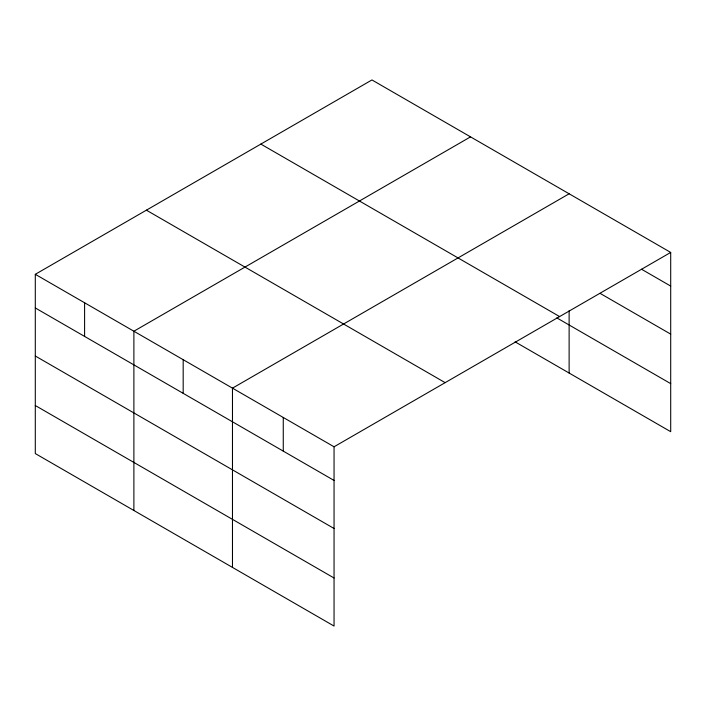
<?xml version="1.0" encoding="UTF-8"?>
<svg xmlns="http://www.w3.org/2000/svg" width="706" height="706" viewBox="0 0 706 706"><rect width="100%" height="100%" fill="white"/><g stroke="black" fill="none" stroke-linecap="round" stroke-linejoin="round"><path stroke-width="1.06" d="M35.3 274.316L334.053 446.792L334.053 626.054L35.3 453.57L35.3 274.316L371.947 79.946L670.7 252.43L670.7 431.684L515.089 341.845M470.54 136.867L133.884 331.229L133.884 510.491M569.124 193.788L232.477 388.15L232.477 567.403M334.053 446.792L670.7 252.43M641.542 269.242L670.7 286.08M600.162 293.405L670.7 334.123M260.858 144.086L559.602 316.57M556.805 317.876L670.7 383.632M146.398 210.176L445.142 382.652M35.3 307.957L334.053 480.442M35.3 356.009L334.053 528.494M35.3 405.518L334.053 578.002M569.124 310.693L569.124 373.042M283.265 417.475L283.265 451.116M183.181 359.689L183.181 393.339M84.596 302.777L84.596 336.418"/></g></svg>
